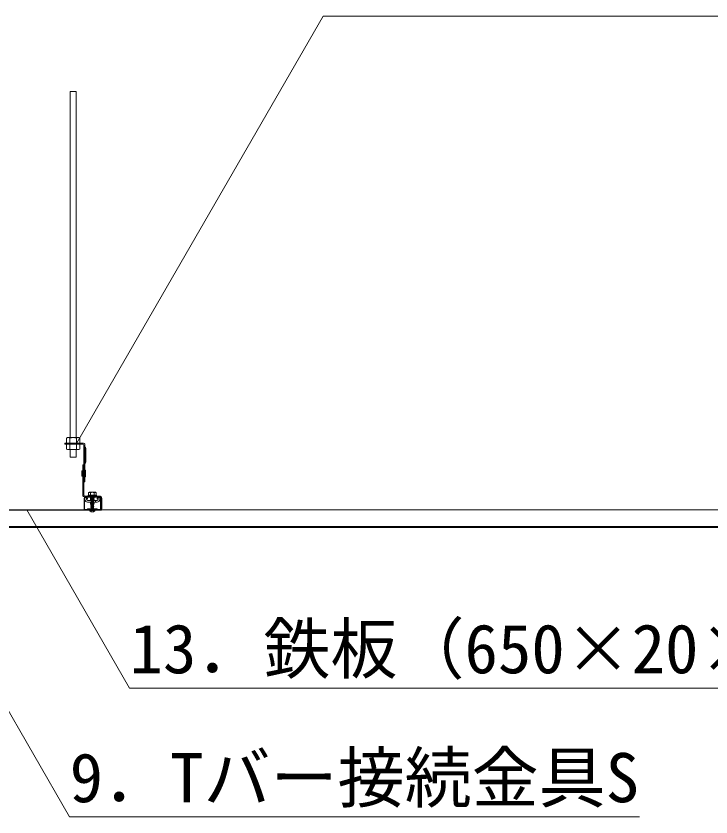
# Model space of a CAD drawing. Units: millimetres, scale not verified. Extents: x -9752 to 9748, y -6991 to 6878.
# Drawn here: x -3103 to -2066, y -5635 to -4441 of the extents above; entities that cross this region are included whole.
import ezdxf
from ezdxf.enums import TextEntityAlignment as Align

# ---------------------------------------------------------------- set-up
doc = ezdxf.new("R2010")
doc.units = ezdxf.units.MM
doc.header["$LTSCALE"] = 50
doc.linetypes.add('LONG_DASHED1', pattern=[7, 6, -1])
for name, color, linetype, lineweight in [('2-1_nobuchi', 7, 'Continuous', 18), ('2-2_hattogata', 7, 'Continuous', 18), ('2-3_Tgata', 7, 'Continuous', 18), ('2-6_文字', 7, 'Continuous', 18), ('2-7_金物', 3, 'Continuous', 18), ('2-B_太線１', 7, 'Continuous', 18)]:
    doc.layers.add(name, color=color, linetype=linetype, lineweight=lineweight)
doc.styles.add('ＭＳ ゴシック', font='')
doc.styles.get('ＭＳ ゴシック').set_extended_font_data('MS Gothic')

msp = doc.modelspace()

# ---------------------------------------------------------------- linework, layer by layer
at = {"layer": '2-1_nobuchi'}
for p, q in [((-3022.32, -5069.34), (-3022.32, -4553.54)), ((-3022.32, -4553.54), (-3013.32, -4553.54)), ((-3013.32, -5069.34), (-3013.32, -4553.54)), ((-3026.31, -5069.34), (-3027.62, -5070.1)), ((-3027.62, -5077.34), (-3027.62, -5070.1)), ((-3009.33, -5069.34), (-3026.31, -5069.34)), ((-3022.72, -5077.34), (-3022.72, -5070.1)), ((-3012.92, -5077.34), (-3012.92, -5070.1)), ((-3009.33, -5069.34), (-3008.02, -5070.1)), ((-3008.02, -5077.34), (-3008.02, -5070.1)), ((-3030.32, -5078.94), (-3030.32, -5077.34)), ((-3003.52, -5077.34), (-3030.32, -5077.34)), ((-3004.11, -5078.94), (-3030.32, -5078.94)), ((-3027.62, -5077.34), (-3008.02, -5077.34)), ((-3008.02, -5078.94), (-3027.62, -5078.94)), ((-3027.62, -5079.04), (-3027.62, -5086.28)), ((-3026.31, -5087.04), (-3027.62, -5086.28)), ((-3022.72, -5079.04), (-3022.72, -5086.28)), ((-3012.92, -5079.04), (-3012.92, -5086.28)), ((-3009.33, -5087.04), (-3008.02, -5086.28)), ((-3008.02, -5079.04), (-3008.02, -5086.28)), ((-3003.52, -5078.94), (-3004.11, -5078.94)), ((-3001.92, -5154.74), (-3001.92, -5080.54)), ((-3000.32, -5080.54), (-3000.32, -5135.34)), ((-2999.12, -5085.34), (-2999.12, -5105.55)), ((-3026.31, -5087.04), (-3009.33, -5087.04)), ((-3022.32, -5098.59), (-3022.32, -5087.04)), ((-3003.52, -5109.94), (-3001.92, -5109.94)), ((-3003.52, -5154.74), (-3003.52, -5109.94)), ((-3004.82, -5118.84), (-3004.82, -5126.84)), ((-3003.52, -5118.84), (-3004.82, -5118.84)), ((-3003.52, -5120.34), (-3000.32, -5120.34)), ((-3000.32, -5117.84), (-2999.32, -5117.84)), ((-2999.32, -5117.84), (-2999.32, -5127.84)), ((-3004.82, -5126.84), (-3003.52, -5126.84)), ((-3003.52, -5125.34), (-3000.32, -5125.34)), ((-2999.32, -5127.84), (-3000.32, -5127.84)), ((-3001.92, -5135.34), (-3000.32, -5135.34)), ((-3000.32, -5156.34), (-2978.32, -5156.34)), ((-3000.32, -5157.94), (-2978.32, -5157.94)), ((-3000.09, -5157.94), (-2998.01, -5157.94)), ((-2995.22, -5156.34), (-2995.22, -5155.34)), ((-2994.99, -5151.84), (-2994.99, -5155.34)), ((-2983.44, -5155.34), (-2994.99, -5155.34)), ((-2994.32, -5151), (-2994.78, -5151.23)), ((-2984.44, -5150.84), (-2993.99, -5150.84)), ((-2993.63, -5150.93), (-2992.1, -5151.33)), ((-2992.1, -5151.33), (-2992.1, -5155.34)), ((-2991.35, -5158.34), (-2992.04, -5157.94)), ((-2991.02, -5157.94), (-2986.22, -5158.34)), ((-2986.22, -5158.34), (-2986.91, -5157.94)), ((-2984.8, -5150.93), (-2986.33, -5151.34)), ((-2986.33, -5151.36), (-2986.33, -5155.34)), ((-2984.11, -5151.01), (-2983.64, -5151.24)), ((-2983.44, -5151.84), (-2983.44, -5155.34)), ((-2998.14, -5158.44), (-3000.22, -5158.44)), ((-3000.22, -5161.54), (-3000.22, -5158.44)), ((-3000.09, -5158.44), (-2998.01, -5158.44)), ((-2997.92, -5161.54), (-2997.92, -5158.44)), ((-2996.32, -5163.14), (-2982.11, -5163.14)), ((-2996.32, -5165.44), (-2982.11, -5165.44)), ((-2988.62, -5163.14), (-2992.22, -5162.84)), ((-2992.22, -5165.84), (-2991.52, -5165.44)), ((-2986.22, -5166.34), (-2992.22, -5165.84)), ((-2987.08, -5158.84), (-2991.35, -5158.34)), ((-2987.08, -5165.84), (-2991.35, -5165.34)), ((-2990.5, -5165.44), (-2987.08, -5165.84)), ((-2987.08, -5162.84), (-2986.56, -5163.14)), ((-2986.39, -5165.44), (-2987.08, -5165.84)), ((-2987.08, -5165.84), (-2986.22, -5166.34)), ((-2984.3, -5165.44), (-2984.3, -5163.14)), ((-2978.21, -5158.44), (-2980.51, -5158.44)), ((-2980.51, -5161.54), (-2980.51, -5158.44)), ((-2978.21, -5161.54), (-2978.21, -5158.44)), ((-2976.72, -5159.54), (-2976.72, -5175.34)), ((-2975.12, -5159.54), (-2975.12, -5175.34)), ((-2976.72, -5175.34), (-2975.12, -5175.34))]:
    msp.add_line(p, q, dxfattribs=at)
for points in [[(-3022.32, -5098.59), (-3013.32, -5098.59), (-3013.32, -5087.04)], [(-2995.22, -5155.34), (-2983.22, -5155.34), (-2983.22, -5156.34)], [(-2992.22, -5157.84), (-2986.22, -5158.34), (-2987.08, -5158.84)], [(-2992.22, -5162.84), (-2991.35, -5162.34), (-2987.08, -5162.84), (-2991.35, -5162.34), (-2992.22, -5161.84), (-2986.22, -5162.34), (-2987.08, -5162.84)], [(-2991.7, -5163.14), (-2992.22, -5162.84), (-2988.62, -5163.14)]]:
    msp.add_lwpolyline(points, dxfattribs=at)
for points in [[(-2986.22, -5159.34), (-2992.22, -5158.84), (-2991.35, -5158.34), (-2987.08, -5158.84)], [(-2987.08, -5159.84), (-2991.35, -5159.34), (-2992.22, -5158.84), (-2986.22, -5159.34)], [(-2986.22, -5160.34), (-2992.22, -5159.84), (-2991.35, -5159.34), (-2987.08, -5159.84)], [(-2987.08, -5160.84), (-2991.35, -5160.34), (-2992.22, -5159.84), (-2986.22, -5160.34)], [(-2986.22, -5161.34), (-2992.22, -5160.84), (-2991.35, -5160.34), (-2987.08, -5160.84)], [(-2987.08, -5161.84), (-2991.35, -5161.34), (-2992.22, -5160.84), (-2986.22, -5161.34)], [(-2986.22, -5162.34), (-2992.22, -5161.84), (-2991.35, -5161.34), (-2987.08, -5161.84)], [(-2987.08, -5166.84), (-2991.35, -5166.34), (-2992.22, -5165.84), (-2986.22, -5166.34)], [(-2986.22, -5167.34), (-2992.22, -5166.84), (-2991.35, -5166.34), (-2987.08, -5166.84)], [(-2987.08, -5167.84), (-2991.35, -5167.34), (-2992.22, -5166.84), (-2986.22, -5167.34)], [(-2986.22, -5168.34), (-2992.22, -5167.84), (-2991.35, -5167.34), (-2987.08, -5167.84)], [(-2986.22, -5168.34), (-2992.22, -5167.84), (-2991.35, -5168.34)]]:
    msp.add_lwpolyline(points, close=True, dxfattribs=at)
for centre, radius, start, end in [((-3024.42, -5076.11), 6.81, 96.34296, 118.04134), ((-3025.34, -5074.22), 4.88, 57.5712, 88.0446), ((-3017.82, -5085.56), 16.22, 72.41205, 107.58797), ((-3010.3, -5074.22), 4.88, 91.95543, 122.42883), ((-3011.22, -5076.11), 6.81, 61.95869, 83.65707), ((-3024.42, -5080.27), 6.81, 241.95869, 263.65707), ((-3025.34, -5082.16), 4.88, 271.95543, 302.42883), ((-3017.82, -5070.82), 16.22, 252.41205, 287.58797), ((-3010.3, -5082.16), 4.88, 237.5712, 268.0446), ((-3011.22, -5080.27), 6.81, 276.34296, 298.04134), ((-3003.52, -5080.54), 3.2, 0, 90), ((-3003.52, -5080.54), 1.6, 0, 90), ((-3002.11, -5085.24), 2.99, 358.00916, 53.27285), ((-3002.11, -5105.44), 2.99, 306.72715, 1.99084), ((-3000.32, -5154.74), 3.2, 180, 270), ((-3000.32, -5154.74), 1.6, 180, 270), ((-2993.99, -5151.84), 1, 90, 180), ((-2993.87, -5151.9), 1, 76.13977, 116.26532), ((-2989.24, -5159.28), 8.44, 69.84886, 109.83329), ((-2984.56, -5151.9), 1, 63.39795, 104.05799), ((-2984.44, -5151.84), 1, 0, 90), ((-2978.42, -5159.64), 3.3, 0, 90), ((-2978.22, -5159.44), 1.5, 3.01279, 90), ((-2996.32, -5161.54), 3.9, 180, 270), ((-2996.32, -5161.54), 1.6, 180, 270), ((-2982.11, -5161.54), 1.6, 270, 0), ((-2982.11, -5161.54), 3.9, 270, 0)]:
    msp.add_arc(centre, radius, start, end, dxfattribs=at)
at = {"layer": '2-2_hattogata'}
for p, q in [((-2998.14, -5157.94), (-3000.22, -5157.94)), ((-2980.29, -5157.94), (-2978.22, -5157.94)), ((-2978.21, -5157.94), (-2980.29, -5157.94)), ((-3001.59, -5175.68), (-3001.59, -5159.36)), ((-3001.09, -5175.7), (-3001.09, -5159.39)), ((-2997.92, -5158.44), (-3000.22, -5158.44)), ((-2997.01, -5159.44), (-2997.01, -5160.94)), ((-2997.01, -5160.94), (-2996.51, -5160.94)), ((-2996.51, -5159.44), (-2996.51, -5160.94)), ((-2981.79, -5159.44), (-2981.79, -5160.94)), ((-2981.79, -5160.94), (-2981.29, -5160.94)), ((-2981.29, -5159.44), (-2981.29, -5160.94)), ((-2980.29, -5158.44), (-2978.22, -5158.44)), ((-2978.21, -5158.44), (-2980.29, -5158.44)), ((-2977.22, -5175.7), (-2977.22, -5159.39)), ((-2976.72, -5175.68), (-2976.72, -5159.36)), ((-2997, -5176.44), (-3000.39, -5176.44)), ((-2996.83, -5176.94), (-3000.39, -5176.94)), ((-2996.69, -5176.33), (-2995.89, -5175.7)), ((-2996.52, -5176.83), (-2995.58, -5176.09)), ((-2994.34, -5176.14), (-2995.18, -5175.99)), ((-2995.09, -5175.5), (-2994.25, -5175.65)), ((-2993.38, -5175.49), (-2994.05, -5175.65)), ((-2993.26, -5175.98), (-2993.94, -5176.13)), ((-2993.04, -5175.98), (-2992.38, -5176.13)), ((-2992.93, -5175.49), (-2992.26, -5175.64)), ((-2991.38, -5175.49), (-2992.04, -5175.64)), ((-2991.93, -5176.13), (-2991.26, -5175.98)), ((-2990.38, -5176.13), (-2991.04, -5175.98)), ((-2990.93, -5175.49), (-2990.26, -5175.64)), ((-2989.38, -5175.49), (-2990.04, -5175.64)), ((-2989.93, -5176.13), (-2989.26, -5175.98)), ((-2988.38, -5176.13), (-2989.04, -5175.98)), ((-2988.93, -5175.49), (-2988.26, -5175.64)), ((-2987.38, -5175.49), (-2988.04, -5175.64)), ((-2987.93, -5176.13), (-2987.26, -5175.98)), ((-2986.38, -5176.13), (-2987.04, -5175.98)), ((-2986.93, -5175.49), (-2986.26, -5175.64)), ((-2985.38, -5175.49), (-2986.04, -5175.64)), ((-2985.93, -5176.13), (-2985.26, -5175.98)), ((-2984.37, -5176.13), (-2985.04, -5175.98)), ((-2984.93, -5175.49), (-2984.25, -5175.65)), ((-2983.22, -5175.5), (-2984.05, -5175.65)), ((-2983.96, -5176.14), (-2983.13, -5175.99)), ((-2981.79, -5176.83), (-2982.72, -5176.09)), ((-2981.61, -5176.33), (-2982.41, -5175.7)), ((-2981.48, -5176.94), (-2977.92, -5176.94)), ((-2981.3, -5176.44), (-2977.92, -5176.44))]:
    msp.add_line(p, q, dxfattribs=at)
for centre, radius, start, end in [((-3000.09, -5159.44), 1.5, 90, 176.98721), ((-2998.01, -5159.44), 1.5, 0, 90), ((-2980.29, -5159.44), 1.5, 90, 180), ((-2978.21, -5159.44), 1.5, 8.60825, 90), ((-3000.09, -5159.44), 1, 90, 176.98721), ((-2998.01, -5159.44), 1, 0, 90), ((-2980.29, -5159.44), 1, 90, 180), ((-2978.22, -5159.44), 1, 3.01279, 90), ((-2978.21, -5159.44), 1.5, 3.01279, 8.60825), ((-3000.39, -5175.74), 1.2, 176.98721, 270), ((-3000.39, -5175.74), 0.7, 176.98721, 270), ((-2997, -5175.94), 0.5, 270, 308.42445), ((-2996.83, -5176.44), 0.5, 270, 308.42445), ((-2995.27, -5176.48), 1, 79.57419, 128.42445), ((-2995.27, -5176.48), 0.5, 79.57419, 128.42445), ((-2994.16, -5175.16), 1, 259.57419, 282.95276), ((-2994.16, -5175.16), 0.5, 259.57419, 282.95276), ((-2993.15, -5176.47), 1, 77.04724, 102.95276), ((-2993.15, -5176.47), 0.5, 77.04724, 102.95276), ((-2992.15, -5175.16), 1, 257.04724, 282.95276), ((-2992.15, -5175.16), 0.5, 257.04724, 282.95276), ((-2991.15, -5176.47), 1, 77.04724, 102.95276), ((-2991.15, -5176.47), 0.5, 77.04724, 102.95276), ((-2990.15, -5175.16), 1, 257.04724, 282.95276), ((-2990.15, -5175.16), 0.5, 257.04724, 282.95276), ((-2989.15, -5176.47), 1, 77.04724, 102.95276), ((-2989.15, -5176.47), 0.5, 77.04724, 102.95276), ((-2988.15, -5175.16), 1, 257.04724, 282.95276), ((-2988.15, -5175.16), 0.5, 257.04724, 282.95276), ((-2987.15, -5176.47), 1, 77.04724, 102.95276), ((-2987.15, -5176.47), 0.5, 77.04724, 102.95276), ((-2986.15, -5175.16), 1, 257.04724, 282.95276), ((-2986.15, -5175.16), 0.5, 257.04724, 282.95276), ((-2985.15, -5176.47), 1, 77.04724, 102.95276), ((-2985.15, -5176.47), 0.5, 77.04724, 102.95276), ((-2984.14, -5175.16), 1, 257.04724, 280.42581), ((-2984.14, -5175.16), 0.5, 257.04724, 280.42581), ((-2983.03, -5176.48), 1, 51.57555, 100.42581), ((-2983.03, -5176.48), 0.5, 51.57555, 100.42581), ((-2981.48, -5176.44), 0.5, 231.57555, 270), ((-2981.3, -5175.94), 0.5, 231.57555, 270), ((-2977.92, -5175.74), 1.2, 270, 3.01279), ((-2977.92, -5175.74), 0.7, 270, 3.01279)]:
    msp.add_arc(centre, radius, start, end, dxfattribs=at)
at = {"layer": '2-3_Tgata'}
for p, q in [((-859.82, -5176.94), (-5123.15, -5176.94)), ((-859.82, -5201.94), (-5123.15, -5201.94)), ((-859.82, -5203.14), (-5123.15, -5203.14))]:
    msp.add_line(p, q, dxfattribs=at)
at = {"layer": '2-6_文字'}
for p, q in [((-2645.07, -4440.83), (-3013.04, -5078.17)), ((-2645.07, -4440.83), (-1545.07, -4440.83)), ((-2933.7, -5442.64), (-3087.03, -5177.07)), ((-3023.04, -5634.82), (-3280.52, -5188.84)), ((-2933.7, -5442.64), (-1683.7, -5442.64)), ((-3023.04, -5634.82), (-2173.04, -5634.82))]:
    msp.add_line(p, q, dxfattribs=at)
at = {"layer": '2-7_金物'}
for p, q in [((-3625.75, -5176.94), (-2975.75, -5176.94)), ((-2975.75, -5177.34), (-3625.75, -5177.34)), ((-2975.75, -5176.94), (-2975.75, -5177.34))]:
    msp.add_line(p, q, dxfattribs=at)
at = {"layer": '2-B_太線１'}
for p, q in [((-2991.32, -5168.64), (-2990.72, -5168.29)), ((-2991.32, -5168.64), (-2990.31, -5168.47)), ((-2991.32, -5168.74), (-2990.31, -5168.57)), ((-2991.32, -5168.74), (-2991.32, -5168.64)), ((-2991.32, -5168.74), (-2990.72, -5169.08)), ((-2991.32, -5170.05), (-2987.12, -5169.34)), ((-2991.32, -5170.15), (-2987.12, -5169.44)), ((-2991.32, -5170.05), (-2990.72, -5169.7)), ((-2991.21, -5167.39), (-2991.14, -5167.13)), ((-2991.21, -5167.39), (-2990.38, -5167.26)), ((-2991.21, -5167.39), (-2990.72, -5167.67)), ((-2991.14, -5167.13), (-2990.72, -5166.88)), ((-2991.14, -5167.13), (-2990.4, -5166.95)), ((-2989.58, -5161.42), (-2990.92, -5162.36)), ((-2990.42, -5162.62), (-2990.92, -5162.36)), ((-2990.92, -5166.34), (-2990.92, -5162.36)), ((-2990.92, -5166.34), (-2990.63, -5166.34)), ((-2990.72, -5166.88), (-2990.72, -5166.34)), ((-2990.6, -5166.86), (-2990.72, -5166.88)), ((-2990.72, -5167.67), (-2990.56, -5167.64)), ((-2990.72, -5168.29), (-2990.72, -5167.67)), ((-2990.53, -5168.25), (-2990.72, -5168.29)), ((-2987.72, -5169), (-2990.72, -5169.7)), ((-2990.72, -5169.08), (-2990.48, -5169.03)), ((-2990.72, -5169.7), (-2990.72, -5169.08)), ((-2990.72, -5170.49), (-2987.72, -5169.79)), ((-2990.63, -5166.34), (-2990.6, -5166.86)), ((-2989.03, -5166.84), (-2990.6, -5166.84)), ((-2990.4, -5166.95), (-2990.6, -5166.86)), ((-2990.56, -5167.64), (-2990.38, -5167.26)), ((-2990.56, -5167.64), (-2990.53, -5168.25)), ((-2990.31, -5168.47), (-2990.53, -5168.25)), ((-2990.48, -5169.03), (-2990.31, -5168.57)), ((-2990.48, -5169.03), (-2990.47, -5169.28)), ((-2990.4, -5166.95), (-2990.38, -5167.26)), ((-2990.31, -5168.47), (-2990.31, -5168.57)), ((-2990.12, -5163.25), (-2989.3, -5161.84)), ((-2990.12, -5163.25), (-2990.12, -5166.84)), ((-2988.89, -5166.34), (-2989.65, -5169.13)), ((-2989.22, -5161.34), (-2989.58, -5161.42)), ((-2989.56, -5168.81), (-2987.72, -5168.38)), ((-2989.56, -5168.81), (-2989.24, -5168.39)), ((-2989.27, -5162.74), (-2989.42, -5163)), ((-2989.42, -5163), (-2989.42, -5168.27)), ((-2987.72, -5167.59), (-2989.33, -5167.97)), ((-2989.22, -5168.29), (-2989.33, -5167.97)), ((-2989.24, -5168.39), (-2987.12, -5168.03)), ((-2989.21, -5168.29), (-2989.24, -5168.39)), ((-2988.85, -5161.42), (-2989.22, -5161.34)), ((-2989.12, -5161.78), (-2989.22, -5161.34)), ((-2989.22, -5168.29), (-2987.12, -5167.93)), ((-2989.16, -5167.31), (-2987.72, -5166.97)), ((-2989.16, -5167.31), (-2988.87, -5167.02)), ((-2988.41, -5166.34), (-2988.93, -5166.46)), ((-2988.75, -5166.57), (-2988.93, -5166.46)), ((-2988.89, -5166.34), (-2987.52, -5166.34)), ((-2988.75, -5166.57), (-2988.87, -5167.02)), ((-2988.87, -5167.02), (-2987.39, -5166.78)), ((-2987.52, -5162.36), (-2988.85, -5161.42)), ((-2988.75, -5166.57), (-2987.78, -5166.34)), ((-2988.51, -5162.64), (-2988.58, -5162.59)), ((-2988.12, -5163.39), (-2988.12, -5166.34)), ((-2987.76, -5162.59), (-2987.52, -5162.36)), ((-2987.39, -5166.78), (-2987.72, -5166.97)), ((-2987.72, -5167.59), (-2987.72, -5166.97)), ((-2987.12, -5167.93), (-2987.72, -5167.59)), ((-2987.12, -5168.03), (-2987.72, -5168.38)), ((-2987.72, -5169), (-2987.72, -5168.38)), ((-2987.12, -5169.34), (-2987.72, -5169)), ((-2987.12, -5169.44), (-2987.72, -5169.79)), ((-2987.72, -5170.41), (-2987.72, -5169.79)), ((-2987.52, -5166.34), (-2987.52, -5162.36)), ((-2987.39, -5166.78), (-2987.52, -5166.34)), ((-2987.12, -5168.03), (-2987.12, -5167.93)), ((-2987.12, -5169.44), (-2987.12, -5169.34)), ((-2993.22, -5177.84), (-2993.22, -5178.14)), ((-2985.22, -5177.84), (-2993.22, -5177.84)), ((-2985.72, -5177.34), (-2992.72, -5177.34)), ((-2991.32, -5170.15), (-2991.32, -5170.05)), ((-2991.32, -5170.15), (-2990.72, -5170.49)), ((-2991.32, -5171.46), (-2987.12, -5170.75)), ((-2991.32, -5171.56), (-2987.12, -5170.85)), ((-2991.32, -5171.46), (-2990.72, -5171.11)), ((-2991.32, -5171.56), (-2991.32, -5171.46)), ((-2991.32, -5171.56), (-2990.72, -5171.9)), ((-2991.32, -5177.34), (-2991, -5177.02)), ((-2991.27, -5172.84), (-2987.12, -5172.16)), ((-2991.27, -5172.84), (-2990.72, -5172.52)), ((-2991.22, -5173.02), (-2991.27, -5172.84)), ((-2991.27, -5174.25), (-2987.12, -5173.57)), ((-2991.27, -5174.25), (-2990.72, -5173.93)), ((-2991.22, -5174.43), (-2991.27, -5174.25)), ((-2991.27, -5175.68), (-2987.12, -5175)), ((-2991.27, -5175.68), (-2990.72, -5175.36)), ((-2991.22, -5175.86), (-2991.27, -5175.68)), ((-2991.22, -5173.02), (-2987.12, -5172.26)), ((-2991.22, -5173.02), (-2990.76, -5173.29)), ((-2991.22, -5174.43), (-2987.12, -5173.67)), ((-2991.22, -5174.43), (-2990.76, -5174.7)), ((-2991.22, -5175.86), (-2987.12, -5175.1)), ((-2991.22, -5175.86), (-2990.76, -5176.13)), ((-2990.99, -5176.54), (-2987.16, -5176.54)), ((-2990.76, -5173.29), (-2987.72, -5172.61)), ((-2990.76, -5174.7), (-2987.72, -5174.02)), ((-2990.76, -5176.13), (-2987.72, -5175.45)), ((-2987.72, -5170.41), (-2990.72, -5171.11)), ((-2990.72, -5171.11), (-2990.72, -5170.49)), ((-2990.72, -5171.9), (-2987.72, -5171.2)), ((-2987.72, -5171.82), (-2990.72, -5172.52)), ((-2990.72, -5172.52), (-2990.72, -5171.9)), ((-2987.72, -5173.23), (-2990.72, -5173.93)), ((-2990.72, -5173.93), (-2990.72, -5173.29)), ((-2987.72, -5174.66), (-2990.72, -5175.36)), ((-2990.72, -5175.36), (-2990.72, -5174.7)), ((-2990.72, -5176.54), (-2990.72, -5176.13)), ((-2987.72, -5176.07), (-2989.73, -5176.54)), ((-2987.89, -5176.54), (-2987.12, -5176.41)), ((-2987.12, -5170.75), (-2987.72, -5170.41)), ((-2987.12, -5170.85), (-2987.72, -5171.2)), ((-2987.72, -5171.82), (-2987.72, -5171.2)), ((-2987.12, -5172.16), (-2987.72, -5171.82)), ((-2987.12, -5172.26), (-2987.72, -5172.61)), ((-2987.72, -5172.63), (-2987.72, -5172.61)), ((-2987.67, -5173.25), (-2987.72, -5172.63)), ((-2987.12, -5173.57), (-2987.72, -5173.23)), ((-2987.12, -5173.67), (-2987.72, -5174.02)), ((-2987.72, -5174.04), (-2987.72, -5174.02)), ((-2987.67, -5174.66), (-2987.72, -5174.04)), ((-2987.12, -5175), (-2987.72, -5174.66)), ((-2987.12, -5175.1), (-2987.72, -5175.45)), ((-2987.72, -5175.47), (-2987.72, -5175.45)), ((-2987.67, -5176.09), (-2987.72, -5175.47)), ((-2987.44, -5176.54), (-2987.43, -5177.02)), ((-2987.12, -5177.34), (-2987.43, -5177.02)), ((-2987.12, -5170.85), (-2987.12, -5170.75)), ((-2987.12, -5172.26), (-2987.12, -5172.16)), ((-2987.12, -5173.67), (-2987.12, -5173.57)), ((-2987.12, -5175.1), (-2987.12, -5175)), ((-2985.22, -5177.84), (-2985.22, -5178.14))]:
    msp.add_line(p, q, dxfattribs=at)
at = {"layer": '2-B_太線１', "linetype": 'LONG_DASHED1'}
for p, q in [((-2991.52, -5179.72), (-2990.36, -5177.4)), ((-2989.22, -5176.79), (-2990.36, -5177.4)), ((-2989.22, -5176.79), (-2988.07, -5177.4)), ((-2986.92, -5179.72), (-2988.07, -5177.4))]:
    msp.add_line(p, q, dxfattribs=at)
at = {"layer": '2-B_太線１'}
for points in [[(-2989.3, -5161.84), (-2990.42, -5162.62), (-2990.42, -5166.84)], [(-2989.58, -5161.42), (-2989.3, -5161.84), (-2989.22, -5161.34)], [(-2990.99, -5176.54), (-2991, -5177.02), (-2987.43, -5177.02)], [(-2987.12, -5176.51), (-2987.12, -5176.41), (-2987.72, -5176.07)], [(-2987.26, -5176.54), (-2987.12, -5176.51), (-2987.16, -5176.54)]]:
    msp.add_lwpolyline(points, dxfattribs=at)
for centre, radius, start, end in [((-2990.17, -5168.59), 0.75, 246.07925, 313.5446), ((-2990.43, -5162.07), 1.34, 329.99998, 12.5), ((-2988.85, -5162.98), 0.479, 54.99998, 149.99998), ((-2987.81, -5161.49), 1.34, 192.5, 235), ((-2988.17, -5162.15), 0.594, 235, 312.84566), ((-2989.04, -5163.39), 0.921, 0, 54.99998), ((-2987.02, -5163.39), 1.1, 132.84566, 180), ((-2992.72, -5177.84), 0.5, 90, 180), ((-2992.02, -5178.14), 1.2, 180, 238.10921), ((-2989.22, -5173.64), 6.5, 238.10921, 301.89078), ((-2986.42, -5178.14), 1.2, 301.89078, 0), ((-2985.72, -5177.84), 0.5, 0, 90)]:
    msp.add_arc(centre, radius, start, end, dxfattribs=at)

# ---------------------------------------------------------------- texts
at = {"layer": '2-6_文字', "color": 4, "style": 'ＭＳ ゴシック'}
for s, p in [('13．鉄板（650×20×t0.4）', (-2933.7, -5442.64)), ('9．Tバー接続金具S', (-3023.04, -5634.82))]:
    msp.add_text(s, height=73.31, dxfattribs=at).set_placement(p, align=Align.BOTTOM_LEFT)

doc.saveas('drawing.dxf')
